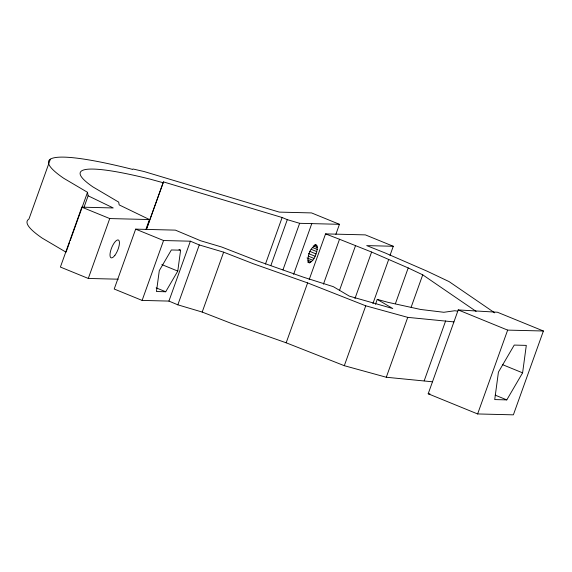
<?xml version="1.0" encoding="UTF-8"?>
<svg xmlns="http://www.w3.org/2000/svg" width="572" height="572" viewBox="0 0 572 572"><rect width="100%" height="100%" fill="white"/><g stroke="black" fill="none" stroke-linecap="round" stroke-linejoin="round"><path stroke-width="0.86" d="M317.217 249.428L317.124 246.11L315.823 244.866C310.217 247.898 306.764 256.406 308.608 262.505L309.395 262.827C314.393 260.675 316.087 254.333 317.217 249.428L312.305 247.426M180.595 250.2L171.357 249.964L159.295 270.627L156.471 291.527L165.716 291.756L177.778 271.092L180.595 250.2L179 249.549M522.601 372.844L526.304 345.388L514.235 345.08L498.426 372.122L494.723 399.578L506.792 399.885L522.601 372.844L502.745 364.743M50.386 159.166L28.943 219.055A220.177 26.448 19.7 0 0 42.285 238.167L66.059 252.195M335.886 234.291L339.461 224.31L311.561 212.92L279.3 212.112L144.101 171.536L132.94 168.976L132.69 169.462L130.652 168.904A220.177 26.448 19.7 0 0 63.728 178.285L87.502 192.306L88.124 195.803L113.242 207.958L81.839 207.171L60.396 267.06L88.295 278.45L118.304 279.2M66.352 251.365L69.627 242.213M70.227 240.547L87.502 192.306M83.955 207.45L88.124 195.803M88.295 278.45L109.738 218.561L149.449 219.555L145.881 229.536M375.468 304.368L377.255 299.378L392.778 308.537L349.385 296.153L333.312 286.665L303.675 277.27L257.779 261.068L221.679 247.011L200.658 240.762L175.368 230.13L135.657 229.136L114.214 289.024L142.113 300.414L168.933 301.087L177.835 304.826L202.195 312.062L232.003 323.673L286.172 342.8L344.308 365.694L386.293 377.248L432.482 381.796M146.368 229.286L163.456 181.896L282.125 217.51L287.301 219.648L299.635 223.316L339.461 224.31M146.482 229.308L163.456 181.896M142.113 300.414L163.556 240.526L190.376 241.198L199.278 244.938L223.638 252.173L253.446 263.785L307.614 282.911L365.751 305.805L407.736 317.36L453.925 321.907M168.933 301.087L190.376 241.198M177.835 304.826L199.278 244.938M202.195 312.062L223.638 252.173M265.444 264.092L282.125 217.51M270.921 265.394L287.301 219.648M282.954 269.891L299.635 223.316M293.608 274.353L311.776 223.616M286.172 342.8L307.614 282.911M309.173 279.644L325.554 233.891L365.379 234.885L393.279 246.275L390.004 255.419M323.43 284.177L339.518 239.26L325.554 233.891M339.453 290.555L355.534 245.638M354.933 298.62L371.614 252.045L339.518 239.26M344.308 365.694L365.751 305.805M372.915 303.546L388.695 259.466M395.395 303.703L408.201 267.939L371.614 252.045M411.118 307.271L422.729 274.832L408.201 267.939M386.293 377.248L407.736 317.36M424.195 380.788L445.638 320.906M428.192 393.772L458.215 309.931L497.418 312.233L543.4 331.002L513.377 414.843L477.627 413.949L428.192 393.772L429.972 393.879M477.627 413.949L507.65 330.108L543.4 331.002M393.279 246.275L366.731 245.61L384.977 252.881L427.041 271.149L449.106 281.617L494.687 312.834M457.493 311.154L454.847 310.739L443.836 312.283L420.634 309.466L387.973 302.323L377.255 299.378M163.049 182.704L149.771 179.05A186.572 22.415 19.7 0 0 93.064 187.001L118.683 202.116L119.183 204.905L149.449 219.555M314.972 244.523L316.609 245.195M314.671 245.109L317.124 246.11M313.242 245.888L317.331 247.554M311.054 249.27L316.781 251.608M458.215 309.931L507.65 330.108M309.523 251.258L316.073 253.932M308.573 253.582L315.122 256.256M308.272 256.077L313.999 258.415M307.05 257.922L312.784 260.26M307.464 260.003L311.554 261.669M307.943 261.547L310.396 262.548M307.757 262.162L309.395 262.827M81.839 207.171L109.738 218.561M135.657 229.136L163.556 240.526M495.209 395.159L506.792 399.885M161.84 264.586L177.778 271.092M156.149 287.852L165.716 291.756M422.729 274.832L476.118 311.39M114.893 255.312A9.61 3.26 -67.8 0 0 118.719 240.24A9.61 3.26 -67.8 0 0 110.546 251.137A9.61 3.26 -67.8 0 0 114.893 255.312"/></g></svg>
